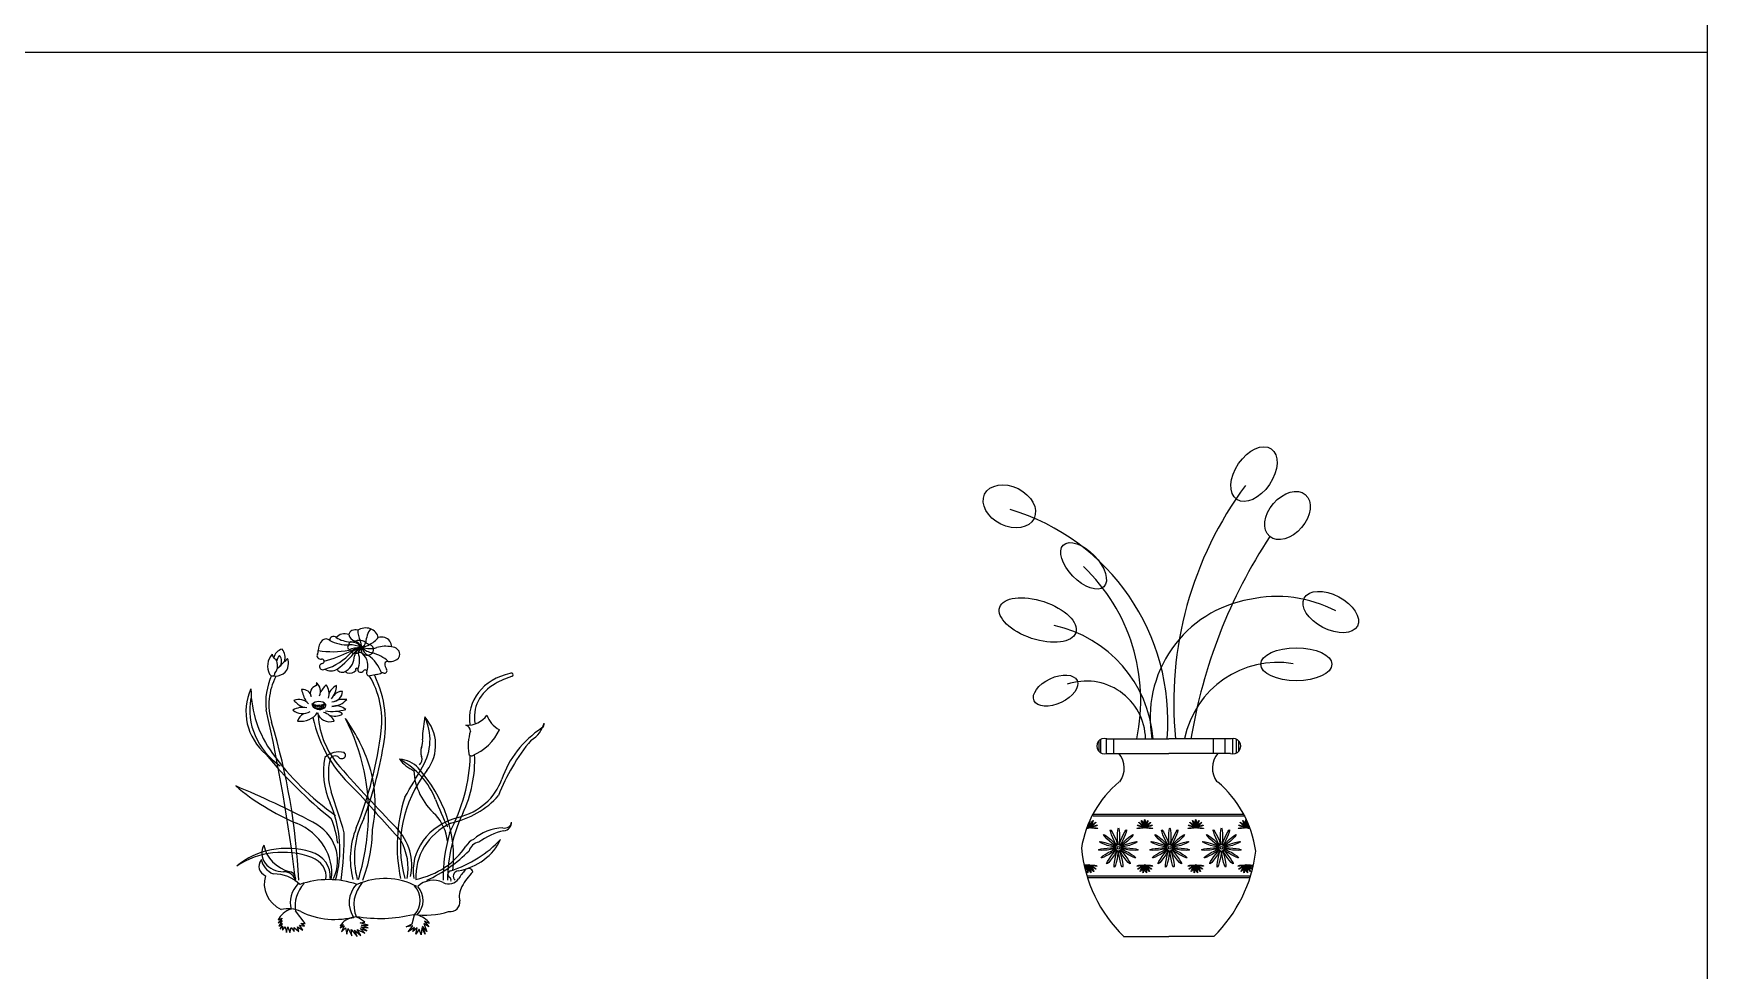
# Model space of a CAD drawing. Header units: millimetres. Extents: x 22565 to 38821, y 15578 to 26720.
# Drawn here: x 36085 to 38821, y 18097 to 19628 of the extents above; entities that cross this region are included whole.
import ezdxf

# ---------------------------------------------------------------- set-up
doc = ezdxf.new("R2010")
doc.units = ezdxf.units.MM
doc.layers.add('www.cad-blocks.net', color=7, linetype='Continuous')

# ---------------------------------------------------------------- blocks, each defined once
blk = doc.blocks.new('TS_8NYQXEKSKGEGKH3J')
for points in [[(-151.7, 1079.4, -0.771758), (-130.2, 1090.2, -0.350608), (-89.9, 1100.9, -0.486649), (-60.4, 1117, -0.565841), (6.8, 1090.2, -0.35682), (44.4, 1076.7, -0.14979), (49.8, 1055.3, -0.414176), (76.6, 1028.4, -0.303143), (60.5, 1004.2, -0.135597), (39, 1001.6, 0.416014), (28.3, 993.5, 0.194528), (33.7, 972, -0.763709), (22.9, 958.6, 0.207237), (17.5, 958.6, -0.043592), (1.4, 953.2, 0.005199), (-20.1, 947.9, -0.648737), (-30.8, 961.3, 1.012608), (-41.6, 966.7, -0.840634), (-60.4, 972, 1.826139), (-65.8, 969.3, -0.342974), (-95.3, 958.6, -0.505841), (-98, 966.7, -0.543704), (-127.5, 972, -0.276809), (-167.8, 972, -1.153526), (-175.9, 993.5, 0.949889), (-178.6, 1009.6, -0.588682), (-192, 1028.4, 0.123647), (-189.3, 1041.8, -0.19842), (-175.9, 1079.4, -0.444068), (-151.7, 1079.4, 0.077416)], [(-89.9, 1100.9, 0.221388), (-69.4, 1076.6, -0.181001), (-47.6, 1055.2)], [(-60.4, 1117, 0.082048), (-52.4, 1078.6, -0.084886), (-47, 1055.1)], [(-19.2, 1122.6, 0.092261), (-34.4, 1072.6, -0.256088), (-47, 1055.1)], [(-306.7, 1047.4, 0.301366), (-334.1, 1014.4)], [(-306.7, 1047.4, -0.191825), (-298.6, 1001.9)], [(-189.3, 1041.8, 0.102495), (-89.4, 1043.6, -0.132344), (-51.4, 1052.6)], [(-169.6, 1002.8, 0.055521), (-85.4, 1038.6, -0.145198), (-51.1, 1051.9)], [(-167.8, 972, 0.140203), (-81.4, 1034.6, -0.132162), (-50.9, 1051.2)], [(-151.7, 1079.4, 0.144437), (-88.4, 1062.6, -0.124457), (-50.4, 1054.6)], [(-127.5, 972, 0.058977), (-65.9, 1040.9, -0.107877), (-50.6, 1050.3)], [(-98, 966.7, 0.248532), (-71.4, 1021.6, -0.243037), (-49.5, 1050)], [(-84.4, 1040.6, 0.038406), (-91.4, 1048.6, -0.42039), (-91.4, 1059.6, 0.414399), (-88.4, 1067.6, -0.459872), (-81.4, 1074.6, 0.13997), (-67.4, 1076.6, -0.190515), (-44.4, 1077.6, -0.103894), (-34.4, 1071.6, 0.110136), (-22.4, 1064.6, -0.373731), (-8.4, 1041.6, -0.23668), (-19.4, 1026.6, -0.31074), (-42.4, 1029.6, 0.300257), (-62.4, 1032.6, -0.4129), (-84.4, 1040.6, -3.242533)], [(-84.4, 1072.6, -0.31028), (-50.4, 1054.6, 3.312971)], [(-60.4, 972, 0.171162), (-58.4, 1032.6, -0.221669), (-48.7, 1049.7)], [(-30.8, 961.3, 0.281563), (-46.4, 1032.6, -0.208778), (-48, 1049.6)], [(17.5, 958.6, 0.145333), (-27.4, 1024.6, -0.153577), (-47, 1050.1)], [(39, 1001.6, 0.128126), (-12.4, 1032.6, -0.130583), (-45.6, 1051.5)], [(6.8, 1090.2, -0.096505), (-22.4, 1063.6, -0.090883), (-45.4, 1053.6)], [(49.8, 1055.3, 0.149548), (1.6, 1052.6, -0.175097), (-45.4, 1053.6)], [(-339.3, 1028.1, 0.302062), (-327.5, 1009.3, -0.277158), (-330.4, 957.3, -0.963335), (-347.7, 954.4, -0.282214), (-339.3, 1028.1)], [(-321.7, 974.6, -0.011302), (-289.2, 1011.9, -0.151863), (-287, 986.2, -0.442487), (-337.6, 947.5)], [(-315.9, 1023.8, 0.121841), (-324.6, 1003.6, 1.025958)], [(-315.9, 1023.8, -0.348033), (-316, 981.3)], [(-341.5, 949.1, 0.117038), (-359.2, 821.7, -0.023989), (-263.6, 188.1, 0.962578)], [(-327.4, 945.6, 0.173322), (-341.5, 775.7, -0.05529), (-253, 188.1, 0.96164)], [(-22.8, 949.1, -0.146995), (16.2, 743.8, -0.058849), (-65.3, 382.7, 0.142935), (-75.9, 191.6, 2.872164)], [(-5, 949.1, -0.144095), (23.3, 687.2, -0.043082), (-40.5, 418.1, 0.164689), (-61.7, 191.6, 1.003195)], [(322.6, 769.3, -0.306661), (388.1, 918.6, -0.04734), (443, 946.1, 1.247691), (436.2, 956.3, 0.389014), (305.7, 765.3)], [(-408.8, 899.5, 0.299884), (-359.2, 655.3, 0.053276), (-146.7, 418.1, -0.053134), (-125.5, 326.1, 0.791798)], [(-408.8, 899.5, 0.142225), (-338, 658.8, 0.080214), (-132.6, 428.8, 0.354777)], [(-228.6, 852.4, -0.075252), (-243.4, 897.1, -0.416182), (-212.5, 871.1, -0.430946), (-196.4, 911.4, 0.537554), (-196.4, 922.2, -0.35182), (-185.6, 873.8, -36.067641)], [(-181.1, 886.6, -0.089521), (-163.1, 914.5, -0.204909), (-156.1, 865.1)], [(-154.3, 880.2, -0.230253), (-129.2, 911.4, -0.157375), (-146.2, 862.2)], [(-145, 851.7, 0.40911), (-110.4, 889.9, 0.278483), (-138.6, 875)], [(-408.8, 864.2, 0.271946), (-313.2, 612.8, 0.166414)], [(-226.5, 829, 0.215328), (-271.9, 820.3, 0.357773), (-215.2, 814.8, -10.638751)], [(-221.2, 843.6, 0.376063), (-268.4, 856.4, 0.097603), (-241, 832.5)], [(-197.4, 826.1, -0.244838), (-209.8, 841.6, -0.471626), (-164.1, 841.6, -0.272111), (-209.8, 841.6)], [(-166, 817.4, 0.123753), (-99.7, 822.8, 0.293711), (-144.5, 833.7)], [(-144.5, 833.7, 0.213804), (-96.2, 859.9, 0.154584), (-135.7, 852.9)], [(-236.7, 806.7, 0.18173), (-256.7, 779.6, 0.321787), (-191.6, 811.6)], [(-206.9, 793.4, 0.152215), (-61.7, 517.3, 0.003132), (80, 336.7, -0.153569), (101.2, 195.1, -1.120162)], [(-191.6, 811.6, 0.463383), (-136.9, 779.6, 0.218075), (-172.2, 812.1, 9.018947)], [(-189.2, 800.4, 0.15452), (-118.4, 609.3, 0.01055), (65.8, 382.7, -0.230975), (111.8, 202.2, -2.353535)], [(-154.9, 801.7, 0.22654), (-109.6, 805.2, 0.271603), (-131.1, 815.7)], [(-100.7, 789.8, -0.066064), (-26.3, 627, -0.118062), (-12.1, 375.7, -0.077052), (-44, 188.1, 3.757995)], [(-100.7, 789.8, -0.121359), (-26.3, 389.8, -0.05093), (-58.2, 191.6, 4.392239)], [(158.2, 795.1, -0.221118), (151.3, 609.9, -0.001838), (93, 496.8, 0.113477), (79.2, 194.9, 1.295229)], [(158.2, 795.1, -0.323775), (165, 596.2, 0.210035), (93, 194.9, 2.005411)], [(122.5, 195.1, -0.372336), (267.7, 421.7, 0.253849), (409.4, 563.3, -0.157529), (540.4, 754.4, 0.272872), (547.5, 772.1, -0.189289), (505, 708.4, 0.076498), (398.7, 503.1, -0.169377), (242.9, 400.4, 0.283982), (129.6, 191.6, 0.210219), (292.5, 315.5, -0.140636), (317.3, 340.3, -0.185029), (412.9, 382.7, 0.473128), (441.3, 404, -0.369975), (416.5, 372.1, 0.116654), (335, 329.6, 0.306567), (303.1, 297.8, -0.09016), (165, 188.1, 3.827905)], [(158.2, 795.1), (151.3, 733.4, 0.05542), (151.3, 712.8, -0.111181), (147.9, 682, 0.167634), (147.9, 647.7, -0.28268), (141, 616.8, 2.124837)], [(292, 764.3, -0.359717), (306.9, 742.1, 0.101407), (302.3, 658, 0.444723), (312.6, 651.1, 0.188207), (401.8, 747.1, -0.190639), (360.7, 802, -0.276894), (292, 764.3, 0.912817)], [(-104.2, 662.4, 0.286642), (-168, 644.7, 0.132503), (-150.3, 474.8, -0.154021), (-132.6, 188.1, 1.466058)], [(-114.8, 188.1, 0.033207), (-104.2, 365, 0.006027), (-146.7, 517.3, -0.128166), (-150.3, 637.6, -0.613412), (-121.9, 644.7, 1.072464), (-104.2, 662.4, 3.752733)], [(320.8, 655.3, -0.108326), (281.9, 435.8, 0.097303), (232.3, 188.1, 1.860928)], [(76.4, 637.6, 0.116802), (122.5, 595.1, 0.187489), (193.3, 432.3, -0.140952), (232.3, 333.2, 2.06377)], [(76.4, 637.6, -0.211591), (136.6, 605.7, -0.19175), (250, 223.4, 1.095046)], [(76.4, 637.6, -0.172485), (193.3, 488.9, 0.019045), (232.3, 386.3, 0.539966)], [(306.7, 651.8, -0.102583), (239.4, 365, 0.065547), (218.1, 188.1, 1.031283)], [(-458.4, 538.5, 0.078115), (-260.1, 400.4, -0.321126), (-146.7, 191.6, -20.415262)], [(-458.4, 538.5, -0.023788), (-206.9, 404, -0.376599), (-139.6, 195.1, -1.050383)], [(257.1, 188.1, -0.592373), (267.7, 223.4, 0.251279), (405.8, 340.3, -0.133672), (242.9, 223.4, 0.594396), (239.4, 198.7, -0.356813), (242.9, 184.5, 3.079956)], [(-454.9, 241.1, -0.279301), (-214, 294.2, -0.348922), (-150.3, 195.1, -1.18595)], [(-454.9, 241.1, -0.268094), (-210.5, 273, -0.343545), (-164.4, 191.6, -0.84377)], [(-366.3, 319, 0.551293), (-302.6, 219.9, -0.391318), (-263.6, 184.5, -0.850253)], [(-366.3, 319, 0.290202), (-281.3, 219.9, -0.403162), (-263.6, 188.1, -0.812186)], [(135.5, 165.4, -0.350608), (218.2, 179.7, 0.411336), (268.6, 194.1, -0.038074), (290.2, 226.5, -0.672835), (315.4, 219.3, 0.067277), (279.4, 165.4, 0.162051), (272.2, 111.4, -0.499694), (236.2, 71.9, -0.12303), (121.1, 61.1, -0.115144), (-65.9, 53.9, -0.211838), (-245.8, 71.9, 0.206108), (-310.5, 79.1, -0.34322), (-360.9, 204.9, -0.468603), (-375.3, 262.4, 20.080096)], [(-375.3, 266, 0.251777), (-335.7, 212.1, -0.216022), (-249.4, 172.6, -0.193289), (-62.3, 172.6, -0.262497), (131.9, 165.4, 0.282369)], [(-254.6, 175.6, 0.239595), (-277.8, 80.7, 0.219608), (-320, 40.6), (-307.3, 46.9), (-320, 30), (-307.3, 38.5), (-317.9, 17.4), (-307.3, 27.9), (-313.6, 6.8), (-305.2, 17.4), (-305.2, 2.6), (-296.8, 15.3), (-292.5, -5.8), (-288.3, 15.3), (-282, -5.8), (-277.8, 13.2), (-267.2, -1.6), (-267.2, 13.2), (-252.4, -1.6), (-256.7, 15.3), (-239.8, 2.6), (-250.3, 21.6), (-233.5, 17.4), (-246.1, 27.9), (-231.3, 27.9), (-263, 74.3, -0.214309), (-235.6, 175.6, -0.666622)], [(-64.6, 173.5, 0.310754), (-73.1, 49, 0.252042), (-117.4, 19.5), (-106.8, 23.7), (-117.4, 11.1), (-104.7, 19.5), (-113.2, -3.7), (-100.5, 11.1), (-96.3, -12.1), (-92.1, 9), (-79.4, -18.5), (-81.5, 4.7), (-62.5, -20.6), (-71, 2.6), (-49.9, -16.4), (-62.5, 4.7), (-37.2, -7.9), (-52, 9), (-30.9, 0.5), (-49.9, 15.3), (-26.6, 11.1), (-47.7, 21.6), (-26.6, 21.6), (-52, 30), (-37.2, 32.2), (-56.2, 46.9), (-64.6, 51.1, -0.257115), (-45.6, 179.8, -1.110797)], [(135.8, 165, -0.343485), (133.7, 59.6, -0.162245), (173.8, 27.9), (156.9, 36.4), (171.7, 15.3), (154.8, 27.9), (165.4, -1.6), (150.6, 17.4), (159.1, -12.1), (148.5, 11.1), (146.4, -14.2), (140.1, 6.8), (129.5, -12.1), (133.7, 11.1), (119, -1.6), (125.3, 13.2), (104.2, -3.7), (119, 19.5), (97.9, 15.3), (116.9, 25.8), (125.3, 59.6, 0.333542), (125.3, 167.1, -8.3696)]]:
    blk.add_lwpolyline(points, format="xyb")
at = {"linetype": 'Continuous'}
blk.add_polyline3d([(-203.2, 842.4, 0), (-203.9, 842.7, 0), (-204.7, 842.6, 0), (-205.5, 842, 0), (-205.8, 841.2, 0), (-205.8, 840.4, 0), (-205.2, 839.9, 0), (-204.4, 839.8, 0), (-203.6, 840.2, 0), (-203.1, 840.9, 0), (-202.9, 841.7, 0), (-203.2, 842.4, 0)], dxfattribs=at)
for centre, radius in [((-48.4, 1052.6), 3), ((-198.6, 838.9), 1.3), ((-192.7, 837.8), 1.3), ((-185.8, 837.8), 1.74), ((-178.8, 838.3), 1.74), ((-173.5, 840.1), 1.3), ((-170.1, 842.4), 1.3)]:
    blk.add_circle(centre, radius)
for centre, radius, start, end in [((-72.4, 1172.6), 100.7, 234.9622, 263.1834), ((-184.6, 839.6), 19.8, 183.6119, 222.8116), ((-162.8, 843.6), 36.5, 191.9436, 211.6843), ((-185.4, 843.5), 21.1, 235.3405, 298.6377), ((-168.8, 832.2), 22.3, 173.2718, 203.8004), ((-196.1, 836.5), 14.5, 303.5309, 353.5777), ((-195.5, 839.6), 20, 305.2154, 349.8094), ((-191.6, 840.4), 21.6, 312.2501, 354.5908), ((-180.7, 840.6), 16.6, 288.9305, 3.3645)]:
    blk.add_arc(centre, radius, start, end)
blk = doc.blocks.new('PLANT21')
at = {"xscale": 0.0009941001152261443, "yscale": 0.0008724857686665059}
blk.add_blockref('TS_8NYQXEKSKGEGKH3J', (0, 0), dxfattribs=at)
blk = doc.blocks.new('A$C447B1C95')
at = {"xscale": 503.9999999999236, "yscale": 503.9999999999236, "zscale": 1.259999999999809}
blk.add_blockref('PLANT21', (229.7, 9), dxfattribs=at)
blk = doc.blocks.new('A$C6B794EFB')
for p, q in [((188.8, 319.2), (188.8, 302.7)), ((191.8, 321.8), (191.8, 300.4)), ((200.9, 323.2), (200.9, 298.7)), ((200.9, 323.1), (303.2, 323.1)), ((213, 322.6), (213, 299.1)), ((405.6, 323.1), (303.2, 323.1)), ((376, 322.6), (376, 299.1)), ((395.1, 322.6), (395.1, 299.1)), ((407.2, 323.6), (407.2, 298.5)), ((413.2, 322.5), (413.2, 299.5)), ((417.3, 319.6), (417.3, 302.3)), ((202.3, 299.1), (303.2, 299.1)), ((404.2, 299.1), (303.2, 299.1)), ((179.8, 200), (425.3, 200)), ((180, 197), (427.9, 197)), ((169.3, 99.2), (435.5, 99.2)), ((170.7, 96.4), (435.4, 96.4)), ((229.5, 0), (303.2, 0)), ((377, 0), (303.2, 0))]:
    blk.add_line(p, q)
for centre, radius in [((174.4, 177.8), 0.882), ((264, 177.8), 0.882), ((347.4, 177.8), 0.882), ((429.7, 177.8), 0.882), ((221, 144.7), 2.2), ((304.9, 144.7), 2.2), ((389.3, 144.7), 2.2), ((173.2, 116.6), 0.882), ((264, 116.6), 0.882), ((347.4, 116.6), 0.882), ((429, 116.6), 0.882)]:
    blk.add_circle(centre, radius)
for centre, radius, start, end in [((911.4, 380.8), 600, 143.5829, 185.5202), ((-59.4, 351.3), 361.3, 355.5156, 73.3903), ((1185.2, 183.8), 857, 146.7676, 170.6471), ((-45.1, 385.6), 302.6, 348.068, 46.3025), ((468.6, 357.6), 195.8, 99.7676, 190.1706), ((479.9, 345.4), 210, 62.6988, 102.2438), ((72.3, 306.6), 206.1, 4.5925, 77.7707), ((481.3, 292.4), 155.3, 80.5535, 168.5813), ((168.5, 320.2), 97, 1.6796, 108.9115), ((198.3, 311), 12.6, 73.187, 288.6528), ((408.2, 311), 12.6, 251.3472, 106.813), ((192.2, 274.8), 38.4, 324.4515, 39.2499), ((413, 274.8), 38.4, 140.7501, 215.5485), ((338.7, 114.7), 180.6, 130.2518, 170.662), ((266.5, 114.7), 180.6, 7.8031, 49.7482), ((393.4, 167.3), 234.1, 185.7181, 225.6128), ((213.1, 167.3), 234.1, 314.3872, 353.1038)]:
    blk.add_arc(centre, radius, start, end)
for centre, major_axis, ratio in [((442.6, 755.4), (28, 41.4), 0.609448), ((42.8, 702.7), (-40.4, 19.7), 0.718109), ((497.3, 687.7), (-29, -34.1), 0.676037), ((164, 605.4), (-33.1, 34.1), 0.509803), ((89.2, 517), (62.2, -20.7), 0.482579), ((568, 529.9), (-43.5, 22.8), 0.57385), ((511.8, 444.6), (58, 0), 0.464286), ((118.4, 401.7), (-35.2, -16.5), 0.547938), ((177.4, 184.5), (2.29, 5.14), 0.117818), ((179.9, 182.7), (4.18, 3.76), 0.117818), ((181.4, 180.1), (5.35, 1.74), 0.117818), ((181.8, 177), (5.59, -0.59), 0.117818), ((207.3, 157.1), (-10.4, 9.4), 0.117818), ((213.5, 161.6), (-5.7, 12.8), 0.117818), ((221, 163.2), (0, 14.1), 0.117818), ((228.5, 161.6), (5.7, 12.8), 0.117818), ((234.7, 157.1), (10.4, 9.4), 0.117818), ((256.7, 177), (-5.59, -0.59), 0.117818), ((257, 180.1), (-5.35, 1.74), 0.117818), ((258.5, 182.7), (-4.18, 3.76), 0.117818), ((261, 184.5), (-2.29, 5.14), 0.117818), ((264, 185.2), (0, 5.62), 0.117818), ((267, 184.5), (2.29, 5.14), 0.117818), ((269.5, 182.7), (4.18, 3.76), 0.117818), ((271.1, 180.1), (5.35, 1.74), 0.117818), ((271.4, 177), (5.59, -0.59), 0.117818), ((291.2, 157.1), (-10.4, 9.4), 0.117818), ((297.4, 161.6), (-5.7, 12.8), 0.117818), ((304.9, 163.2), (0, 14.1), 0.117818), ((312.4, 161.6), (5.7, 12.8), 0.117818), ((318.6, 157.1), (10.4, 9.4), 0.117818), ((340, 177), (-5.59, -0.59), 0.117818), ((340.4, 180.1), (-5.35, 1.74), 0.117818), ((341.9, 182.7), (-4.18, 3.76), 0.117818), ((344.4, 184.5), (-2.29, 5.14), 0.117818), ((347.4, 185.2), (0, 5.62), 0.117818), ((350.4, 184.5), (2.29, 5.14), 0.117818), ((352.9, 182.7), (4.18, 3.76), 0.117818), ((354.4, 180.1), (5.35, 1.74), 0.117818), ((354.7, 177), (5.59, -0.59), 0.117818), ((375.6, 157.1), (-10.4, 9.4), 0.117818), ((381.8, 161.6), (-5.7, 12.8), 0.117818), ((389.3, 163.2), (0, 14.1), 0.117818), ((396.9, 161.6), (5.7, 12.8), 0.117818), ((403.1, 157.1), (10.4, 9.4), 0.117818), ((422.3, 177), (-5.59, -0.59), 0.117818), ((422.6, 180.1), (-5.35, 1.74), 0.117818), ((424.2, 182.7), (-4.18, 3.76), 0.117818), ((426.7, 184.5), (-2.29, 5.14), 0.117818), ((429.7, 185.2), (0, 5.62), 0.117818), ((202.6, 142.8), (-14, -1.5), 0.117818), ((203.4, 150.4), (-13.4, 4.3), 0.117818), ((205, 135.5), (-12.2, -7), 0.117818), ((210.1, 129.8), (-8.3, -11.4), 0.117818), ((217.1, 126.6), (-2.9, -13.7), 0.117818), ((224.8, 126.6), (2.9, -13.7), 0.117818), ((231.8, 129.8), (8.3, -11.4), 0.117818), ((237, 135.5), (12.2, -7), 0.117818), ((238.5, 150.4), (13.4, 4.3), 0.117818), ((239.3, 142.8), (14, -1.5), 0.117818), ((286.5, 142.8), (-14, -1.5), 0.117818), ((287.3, 150.4), (-13.4, 4.3), 0.117818), ((288.9, 135.5), (-12.2, -7), 0.117818), ((294, 129.8), (-8.3, -11.4), 0.117818), ((301, 126.6), (-2.9, -13.7), 0.117818), ((308.7, 126.6), (2.9, -13.7), 0.117818), ((315.7, 129.8), (8.3, -11.4), 0.117818), ((320.9, 135.5), (12.2, -7), 0.117818), ((322.5, 150.4), (13.4, 4.3), 0.117818), ((323.3, 142.8), (14, -1.5), 0.117818), ((371, 142.8), (-14, -1.5), 0.117818), ((371.8, 150.4), (-13.4, 4.3), 0.117818), ((373.4, 135.5), (-12.2, -7), 0.117818), ((378.5, 129.8), (-8.3, -11.4), 0.117818), ((385.5, 126.6), (-2.9, -13.7), 0.117818), ((393.2, 126.6), (2.9, -13.7), 0.117818), ((400.2, 129.8), (8.3, -11.4), 0.117818), ((405.3, 135.5), (12.2, -7), 0.117818), ((406.9, 150.4), (13.4, 4.3), 0.117818), ((407.7, 142.8), (14, -1.5), 0.117818), ((171.6, 109.4), (-1.17, -5.5), 0.117818), ((174.7, 109.4), (1.17, -5.5), 0.117818), ((177.5, 110.6), (3.3, -4.55), 0.117818), ((179.6, 112.9), (4.87, -2.81), 0.117818), ((180.5, 115.8), (5.59, -0.59), 0.117818), ((256.7, 115.8), (-5.59, -0.59), 0.117818), ((257.6, 112.9), (-4.87, -2.81), 0.117818), ((259.7, 110.6), (-3.3, -4.55), 0.117818), ((262.5, 109.4), (-1.17, -5.5), 0.117818), ((265.6, 109.4), (1.17, -5.5), 0.117818), ((268.4, 110.6), (3.3, -4.55), 0.117818), ((270.4, 112.9), (4.87, -2.81), 0.117818), ((271.4, 115.8), (5.59, -0.59), 0.117818), ((340, 115.8), (-5.59, -0.59), 0.117818), ((341, 112.9), (-4.87, -2.81), 0.117818), ((343.1, 110.6), (-3.3, -4.55), 0.117818), ((345.9, 109.4), (-1.17, -5.5), 0.117818), ((348.9, 109.4), (1.17, -5.5), 0.117818), ((351.7, 110.6), (3.3, -4.55), 0.117818), ((353.8, 112.9), (4.87, -2.81), 0.117818), ((354.7, 115.8), (5.59, -0.59), 0.117818), ((421.7, 115.8), (-5.59, -0.59), 0.117818), ((422.6, 112.9), (-4.87, -2.81), 0.117818), ((424.7, 110.6), (-3.3, -4.55), 0.117818), ((427.5, 109.4), (-1.17, -5.5), 0.117818), ((430.6, 109.4), (1.17, -5.5), 0.117818), ((433.4, 110.6), (3.3, -4.55), 0.117818)]:
    blk.add_ellipse(centre, major_axis=major_axis, ratio=ratio)
for centre, major_axis, start_param, end_param in [((167.1, 177), (-5.59, -0.59), 1.912291, 4.254722), ((167.4, 180.1), (-5.35, 1.74), 2.072976, 4.198086), ((168.9, 182.7), (-4.18, 3.76), 2.059584, 4.311216), ((171.4, 184.5), (-2.29, 5.14), 1.84297, 4.663036), ((174.4, 185.2), (0, 5.62), 0.912988, 5.876802), ((432.7, 184.5), (2.29, 5.14), 1.368192, 4.695556), ((435.1, 182.7), (4.18, 3.76), 1.761606, 4.435147), ((436.7, 180.1), (5.35, 1.74), 1.880796, 4.414971), ((437, 177), (5.59, -0.59), 1.809248, 4.589912), ((165.8, 115.8), (-5.59, -0.59), 1.439424, 4.871528), ((166.8, 112.9), (-4.87, -2.81), 1.336513, 4.877226), ((168.8, 110.6), (-3.3, -4.55), 0.857399, 5.233277), ((435.4, 112.9), (4.87, -2.81), 0.328963, 6.021293), ((436.4, 115.8), (5.59, -0.59), 0.476825, 5.778133)]:
    blk.add_ellipse(centre, major_axis=major_axis, ratio=0.117818, start_param=start_param, end_param=end_param)
blk = doc.blocks.new('format')
at = {"layer": 'www.cad-blocks.net', "color": 155, "true_color": 0x546d8e}
for p, q in [((38820.7, 15578), (38820.7, 26720.1)), ((23683.3, 19597), (38820.7, 19597))]:
    blk.add_line(p, q, dxfattribs=at)

msp = doc.modelspace()

# ---------------------------------------------------------------- block references
for name, p in [('A$C6B794EFB', (37637, 18152.3)), ('A$C447B1C95', (36415.5, 18152.3))]:
    msp.add_blockref(name, p)
at = {"layer": 'www.cad-blocks.net'}
msp.add_blockref('format', (0, 0), dxfattribs=at)

doc.saveas('drawing.dxf')
